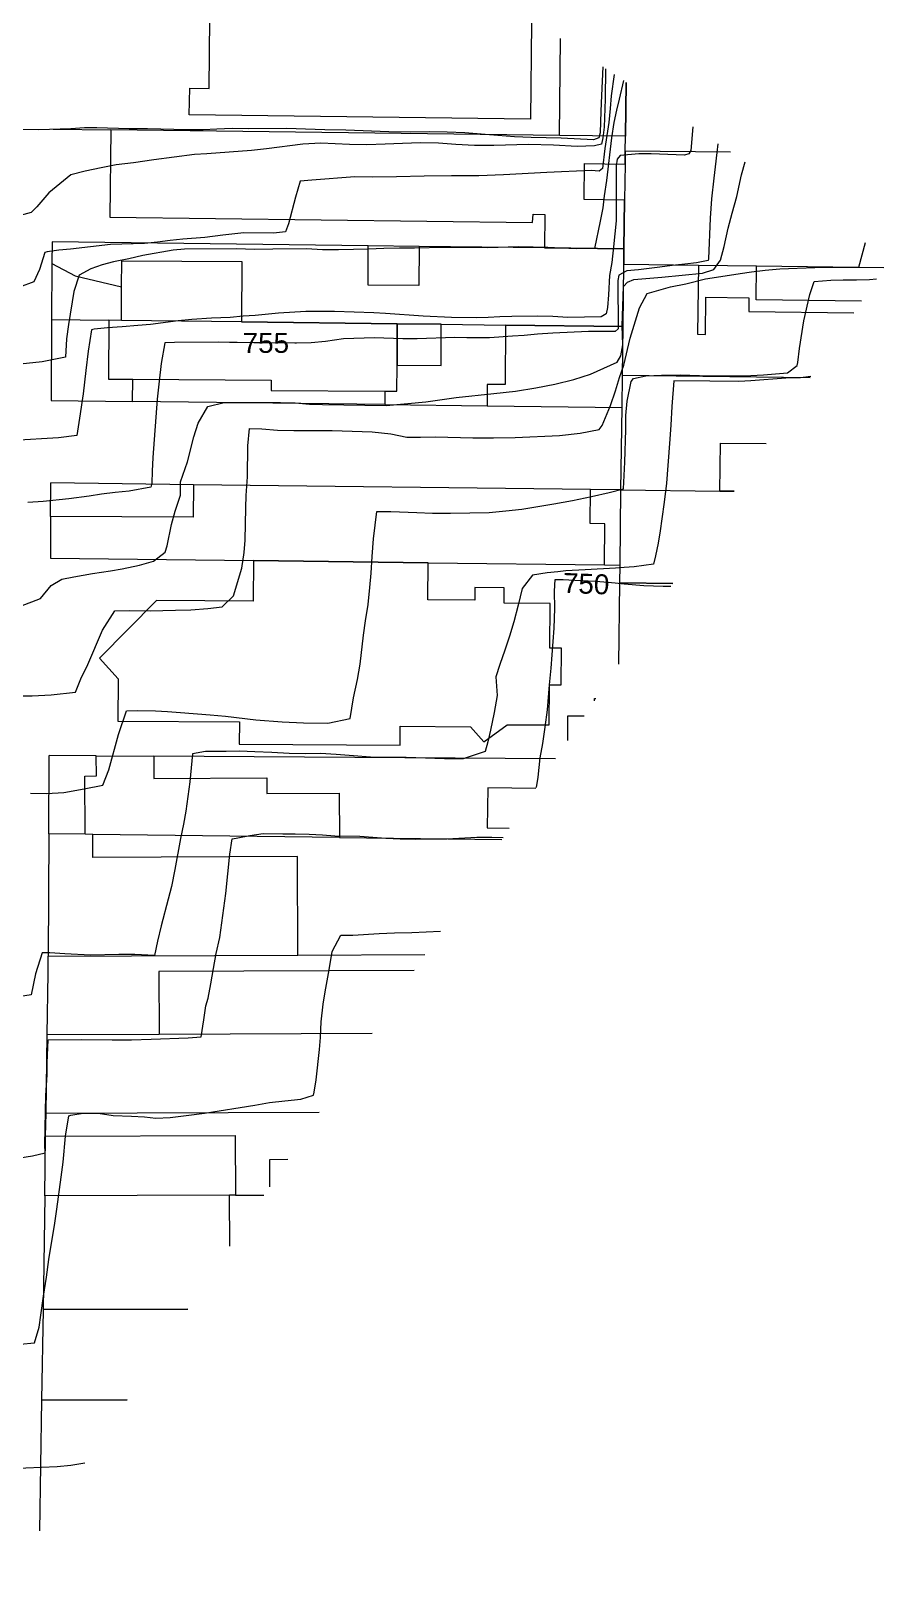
# Model space of a CAD drawing. Header units: metres. Extents: x 322294 to 7190115, y 7390841 to 10157759.
# Drawn here: x 324063.3 to 324138.2, y 7393684.5 to 7393821 of the extents above; entities that cross this region are included whole.
import ezdxf
from ezdxf.enums import TextEntityAlignment as Align

# ---------------------------------------------------------------- set-up
doc = ezdxf.new("R2010")
doc.units = ezdxf.units.M
for name, color, linetype, lineweight in [('206_MURO_E_MURO_ARRIMO', 7, 'Continuous', 18), ('214_PROJ_BEIRAL_EDIF', 10, 'Continuous', 18), ('228_CONST_FUND_RUINA_E_TOP', 10, 'Continuous', 18), ('600_CURVA_MESTRA', 14, 'Continuous', 18), ('602_CURVA_MESTRA_TOP', 24, 'Continuous', 18), ('604_CURVA_INTERM', 7, 'Continuous', 18), ('624_SEGM_CURVA_MESTRA', 14, 'Continuous', 18), ('626_SEGM_CURVA_INTERM', 7, 'Continuous', 18)]:
    doc.layers.add(name, color=color, linetype=linetype, lineweight=lineweight)
doc.styles.add('Style-Arial', font='arial.ttf', dxfattribs={"height": 1.75})

msp = doc.modelspace()

# ---------------------------------------------------------------- linework, layer by layer
at = {"layer": '206_MURO_E_MURO_ARRIMO'}
for p, q in [((324065.139, 7393800.572), (324065.111, 7393795.648)), ((324065.111, 7393795.648), (324065.072, 7393788.542)), ((324065.02, 7393778.355), (324065.036, 7393781.292)), ((324064.868, 7393750.475), (324064.904, 7393757.365)), ((324064.804, 7393738.241), (324064.812, 7393739.731)), ((324064.722, 7393732.853), (324064.804, 7393738.241)), ((324064.586, 7393723.915), (324064.617, 7393725.92))]:
    msp.add_line(p, q, dxfattribs=at)
for points in [[(324065.249, 7393812.355), (324070.308, 7393812.293)], [(324097.383, 7393802.071), (324092.921, 7393802.126)], [(324136.236, 7393797.259), (324126.982, 7393797.375), (324127.018, 7393800.351)], [(324065.111, 7393795.648), (324070.144, 7393795.587)], [(324065.072, 7393788.542), (324072.224, 7393788.455)], [(324094.377, 7393788.183), (324103.363, 7393788.072)], [(324115.118, 7393780.678), (324115.207, 7393787.927)], [(324077.56, 7393781.139), (324065.036, 7393781.292)], [(324115.118, 7393780.678), (324112.44, 7393780.711)], [(324113.675, 7393774.094), (324115.037, 7393774.077)], [(324069.037, 7393757.338), (324064.904, 7393757.365)], [(324109.38, 7393757.076), (324074.087, 7393757.305)], [(324090.388, 7393750.164), (324104.644, 7393749.99)], [(324086.742, 7393739.82), (324097.877, 7393739.865)], [(324081.247, 7393718.737), (324083.762, 7393718.747)]]:
    msp.add_lwpolyline(points, dxfattribs=at)
at = {"layer": '214_PROJ_BEIRAL_EDIF'}
for points in [[(324079.019, 7393822.084), (324103.624, 7393821.785), (324107.265, 7393821.741), (324107.161, 7393813.242), (324077.204, 7393813.615), (324077.24, 7393815.967), (324078.948, 7393815.948)], [(324115.431, 7393806.139), (324111.874, 7393806.18), (324111.917, 7393809.338), (324115.47, 7393809.295), (324115.484, 7393810.443), (324115.5, 7393811.741), (324109.708, 7393811.812), (324070.308, 7393812.293), (324070.212, 7393804.636), (324107.349, 7393804.177), (324107.397, 7393804.884), (324108.434, 7393804.876), (324108.393, 7393801.935), (324115.378, 7393801.849)], [(324092.921, 7393802.126), (324065.149, 7393802.468), (324065.139, 7393800.572), (324067.191, 7393799.468), (324071.252, 7393798.528), (324071.266, 7393800.797), (324081.816, 7393800.73), (324081.781, 7393795.444), (324095.465, 7393795.277), (324099.336, 7393795.23), (324104.974, 7393795.161), (324115.295, 7393795.035), (324115.362, 7393800.493), (324115.378, 7393801.849), (324108.393, 7393801.935), (324097.383, 7393802.071), (324097.358, 7393798.623), (324092.901, 7393798.648)], [(324081.781, 7393795.444), (324071.234, 7393795.573), (324071.252, 7393798.528), (324071.266, 7393800.797), (324081.816, 7393800.73)], [(324072.241, 7393790.397), (324084.405, 7393790.323), (324084.402, 7393789.416), (324094.384, 7393789.352), (324095.435, 7393789.345), (324095.446, 7393791.642), (324095.465, 7393795.277), (324081.781, 7393795.444), (324071.234, 7393795.573), (324070.144, 7393795.587), (324070.111, 7393790.41)], [(324099.336, 7393795.23), (324095.465, 7393795.277), (324095.446, 7393791.642), (324099.314, 7393791.608)], [(324104.974, 7393795.161), (324104.943, 7393789.932), (324103.378, 7393789.95), (324103.363, 7393788.072), (324115.207, 7393787.927), (324115.242, 7393790.717), (324115.295, 7393795.035)], [(324072.224, 7393788.455), (324072.241, 7393790.397), (324084.405, 7393790.323), (324084.402, 7393789.416), (324094.384, 7393789.352), (324094.377, 7393788.183)], [(324082.839, 7393774.476), (324098.18, 7393774.286), (324113.675, 7393774.094), (324113.697, 7393777.712), (324112.415, 7393777.717), (324112.44, 7393780.711), (324077.56, 7393781.139), (324077.54, 7393778.274), (324065.02, 7393778.355), (324065.001, 7393774.697)], [(324098.18, 7393774.286), (324082.839, 7393774.476), (324082.818, 7393770.921), (324074.333, 7393770.979), (324069.305, 7393765.89), (324070.941, 7393764.102), (324070.915, 7393760.385), (324081.601, 7393760.322), (324081.587, 7393758.356), (324095.718, 7393758.259), (324095.723, 7393759.929), (324101.888, 7393759.885), (324103.083, 7393758.569), (324105.114, 7393760.062), (324108.808, 7393760.04), (324108.832, 7393763.576), (324109.877, 7393763.562), (324109.905, 7393766.768), (324108.881, 7393766.779), (324108.902, 7393770.717), (324104.855, 7393770.739), (324104.862, 7393772.093), (324102.285, 7393772.101), (324102.282, 7393771), (324098.155, 7393771.028)], [(324069.037, 7393757.338), (324074.087, 7393757.305), (324074.087, 7393755.338), (324084.012, 7393755.384), (324084.014, 7393754.025), (324090.374, 7393754.054), (324090.388, 7393750.164), (324068.723, 7393750.428), (324068.046, 7393750.437), (324068.026, 7393755.552), (324069.047, 7393755.556)], [(324068.723, 7393750.428), (324068.046, 7393750.437), (324064.868, 7393750.475), (324064.812, 7393739.731), (324086.742, 7393739.82), (324086.704, 7393748.471), (324068.727, 7393748.403)], [(324081.247, 7393718.737), (324080.744, 7393718.735), (324064.507, 7393718.671), (324064.586, 7393723.915), (324081.226, 7393723.977)]]:
    msp.add_lwpolyline(points, close=True, dxfattribs=at)
for points in [[(324109.708, 7393811.812), (324109.808, 7393820.314)], [(324115.558, 7393816.471), (324115.5, 7393811.741), (324109.708, 7393811.812)], [(324124.746, 7393810.33), (324115.484, 7393810.443), (324115.5, 7393811.741), (324115.558, 7393816.471)], [(324124.746, 7393810.33), (324115.484, 7393810.443), (324115.47, 7393809.295), (324115.431, 7393806.139), (324115.378, 7393801.849), (324115.362, 7393800.493), (324121.926, 7393800.413), (324127.018, 7393800.351), (324138.211, 7393800.214)], [(324131.728, 7393790.515), (324115.242, 7393790.717), (324115.295, 7393795.035), (324115.362, 7393800.493), (324121.926, 7393800.413)], [(324121.926, 7393800.413), (324121.85, 7393794.346), (324122.535, 7393794.337), (324122.575, 7393797.595), (324126.352, 7393797.552), (324126.345, 7393796.357), (324135.556, 7393796.242)], [(324123.802, 7393780.571), (324123.854, 7393784.8), (324127.876, 7393784.75)], [(324119.659, 7393772.456), (324115.018, 7393772.513), (324115.037, 7393774.077), (324115.118, 7393780.678), (324123.802, 7393780.571), (324125.072, 7393780.556)], [(324125.072, 7393780.556), (324123.802, 7393780.571)], [(324114.931, 7393765.382), (324115.018, 7393772.513), (324119.659, 7393772.456)], [(324112.784, 7393762.17), (324112.785, 7393762.357), (324112.908, 7393762.356)], [(324110.444, 7393758.669), (324110.458, 7393760.836), (324111.887, 7393760.828)], [(324096.952, 7393738.482), (324074.522, 7393738.393), (324074.548, 7393732.893)], [(324088.621, 7393726.016), (324064.617, 7393725.92), (324064.722, 7393732.853), (324074.548, 7393732.893)], [(324074.548, 7393732.893), (324093.268, 7393732.969)], [(324074.548, 7393732.893), (324093.268, 7393732.969)], [(324085.845, 7393721.862), (324084.233, 7393721.855), (324084.242, 7393719.464)], [(324064.507, 7393718.671), (324064.355, 7393708.687), (324077.074, 7393708.738)], [(324080.76, 7393714.254), (324080.744, 7393718.735), (324064.507, 7393718.671)], [(324077.074, 7393708.738), (324064.355, 7393708.687), (324064.234, 7393700.731), (324071.741, 7393700.76)], [(324071.741, 7393700.76), (324064.234, 7393700.731), (324064.06, 7393689.267)]]:
    msp.add_lwpolyline(points, dxfattribs=at)
at = {"layer": '228_CONST_FUND_RUINA_E_TOP'}
msp.add_lwpolyline([(324107.632, 7393754.461), (324103.417, 7393754.509), (324103.371, 7393751.012), (324105.309, 7393750.985)], dxfattribs=at)
at = {"layer": '600_CURVA_MESTRA'}
for points, elevation in [([(324113.513, 7393817.838), (324113.42, 7393815.316), (324113.35, 7393813.958), (324113.288, 7393812.029), (324113.178, 7393811.602), (324112.711, 7393811.415), (324109.868, 7393811.567), (324107.24, 7393811.624), (324105.759, 7393811.693), (324102.845, 7393811.933), (324101.395, 7393812.029), (324099.862, 7393812.11), (324098.284, 7393812.125), (324096.589, 7393812.111), (324094.729, 7393812.138), (324090.955, 7393812.275), (324089.114, 7393812.313), (324087.412, 7393812.376), (324085.773, 7393812.409), (324082.425, 7393812.388), (324080.964, 7393812.432), (324079.623, 7393812.369), (324078.429, 7393812.29), (324077.018, 7393812.3), (324073.532, 7393812.398), (324071.932, 7393812.38), (324069.087, 7393812.475), (324067.997, 7393812.494), (324066.809, 7393812.388), (324063.978, 7393812.291), (324061.835, 7393812.336)], 760), ([(324123.63, 7393811.077), (324123.527, 7393810.303), (324123.394, 7393809.049), (324123.264, 7393808.046), (324123.077, 7393806.235), (324122.959, 7393804.558), (324122.799, 7393800.982), (324122.783, 7393800.835), (324121.743, 7393800.627), (324120.723, 7393800.501), (324119.601, 7393800.385), (324118.515, 7393800.233), (324116.642, 7393800.013), (324115.645, 7393799.921), (324114.921, 7393799.53), (324114.844, 7393799.077), (324114.878, 7393794.821), (324114.601, 7393794.581), (324112.265, 7393794.6), (324109.145, 7393794.435), (324107.787, 7393794.347), (324106.604, 7393794.249), (324105.58, 7393794.187), (324103.565, 7393794.041), (324101.565, 7393794.042), (324100.53, 7393794.072), (324097.214, 7393793.957), (324095.969, 7393793.962), (324093.474, 7393794.036), (324090.74, 7393793.957), (324089.151, 7393793.726), (324087.901, 7393793.6), (324086.611, 7393793.575), (324086.478, 7393793.576)], 755), ([(324081.393, 7393793.619), (324080.745, 7393793.632), (324079.739, 7393793.667), (324075.899, 7393793.62), (324075.042, 7393793.589), (324074.733, 7393791.776), (324074.544, 7393790.245), (324074.39, 7393788.641), (324073.994, 7393783.517), (324073.934, 7393782.334), (324073.909, 7393781.272), (324073.838, 7393780.92), (324071.931, 7393780.579), (324070.687, 7393780.462), (324069.492, 7393780.311), (324068.402, 7393780.136), (324066.629, 7393779.885), (324064.374, 7393779.673), (324063.02, 7393779.571)], 755), ([(324107.696, 7393754.557), (324107.842, 7393755.464), (324108.03, 7393757.154), (324108.243, 7393758.402), (324108.462, 7393759.853), (324108.662, 7393761.364), (324108.851, 7393763.551), (324108.998, 7393765.038), (324109.234, 7393768.549), (324109.295, 7393770.266), (324109.276, 7393771.794), (324109.331, 7393772.811), (324109.538, 7393772.814)], 750), ([(324114.596, 7393772.513), (324115.387, 7393772.431), (324117.119, 7393772.286), (324118.835, 7393772.225), (324119.501, 7393772.22)], 750)]:
    msp.add_lwpolyline(points, dxfattribs=dict(at, elevation=elevation))
at = {"layer": '600_CURVA_MESTRA', "elevation": 750, "flags": 128}
msp.add_lwpolyline([(324061.394, 7393721.874), (324063.434, 7393722.183), (324064.539, 7393722.468), (324064.512, 7393723.153), (324064.566, 7393726.098), (324064.598, 7393727.507), (324064.708, 7393729.311), (324064.729, 7393730.351), (324064.806, 7393732.372), (324067.727, 7393732.406), (324070.434, 7393732.394), (324072.131, 7393732.394), (324073.843, 7393732.433), (324077.098, 7393732.565), (324078.256, 7393732.645), (324078.478, 7393734.154), (324078.669, 7393735.369), (324078.858, 7393736.051), (324079.099, 7393737.305), (324079.321, 7393738.655), (324079.571, 7393739.975), (324079.87, 7393741.383), (324080.072, 7393742.651), (324080.408, 7393745.246), (324080.752, 7393748.683), (324080.955, 7393750.023), (324081.314, 7393750.105), (324082.518, 7393750.322), (324083.702, 7393750.493), (324085.426, 7393750.462), (324086.511, 7393750.47), (324087.737, 7393750.454), (324088.907, 7393750.392), (324089.979, 7393750.312), (324092.167, 7393750.267), (324094.458, 7393750.09), (324095.722, 7393750.024), (324097.076, 7393750.017), (324099.811, 7393750.046), (324102.442, 7393750.17), (324103.779, 7393750.175), (324104.756, 7393750.158)], dxfattribs=at)
at = {"layer": '604_CURVA_INTERM', "flags": 128}
for points, elevation in [([(324115.327, 7393816.626), (324114.945, 7393815.01), (324114.718, 7393814.026), (324114.496, 7393812.941), (324114.277, 7393811.613), (324113.84, 7393807.863), (324113.639, 7393806.509), (324113.514, 7393805.443), (324113.3, 7393804.281), (324112.789, 7393801.891), (324111.183, 7393801.864), (324109.874, 7393801.901), (324108.682, 7393801.966), (324106.103, 7393802.024), (324103.436, 7393801.937), (324100.874, 7393801.984), (324099.59, 7393801.967), (324096.99, 7393801.907), (324095.664, 7393801.918), (324094.288, 7393801.892), (324092.95, 7393801.815), (324090.3, 7393801.752), (324088.903, 7393801.764), (324087.492, 7393801.846), (324084.538, 7393801.835), (324082.954, 7393801.805), (324081.32, 7393801.846), (324076.793, 7393801.821), (324075.794, 7393801.743), (324073.122, 7393801.258), (324071.887, 7393800.978), (324070.543, 7393800.698), (324069.547, 7393800.448), (324068.555, 7393800.097), (324067.516, 7393799.536), (324067.057, 7393798.105), (324066.603, 7393795.216), (324066.423, 7393793.945), (324066.344, 7393792.326), (324064.289, 7393791.928), (324061.789, 7393791.679)], 757), ([(324121.414, 7393812.558), (324121.255, 7393810.493), (324121.081, 7393810.185), (324120.707, 7393810.091), (324117.759, 7393810.184), (324116.68, 7393810.184), (324115.041, 7393810.05), (324114.779, 7393809.724), (324114.702, 7393809.139), (324114.682, 7393807.589), (324114.705, 7393805.96), (324114.69, 7393804.31), (324114.469, 7393802.024), (324114.299, 7393800.662), (324114.12, 7393799.499), (324114.034, 7393797.8), (324113.928, 7393796.709), (324113.81, 7393796.147), (324113.39, 7393795.878), (324110.461, 7393795.824), (324109.12, 7393795.919), (324107.8, 7393795.939), (324105.517, 7393795.916), (324104.465, 7393795.885), (324103.443, 7393795.81), (324102.397, 7393795.787), (324100.223, 7393795.835), (324097.756, 7393795.95), (324094.422, 7393796.162), (324093.416, 7393796.233), (324089.959, 7393796.336), (324088.711, 7393796.355), (324087.446, 7393796.349), (324085.047, 7393796.211), (324083, 7393796.002), (324081.921, 7393795.93), (324080.796, 7393795.828), (324079.161, 7393795.76), (324077.418, 7393795.658), (324076.213, 7393795.527), (324073.809, 7393795.222), (324072.687, 7393795.106), (324071.299, 7393794.991), (324070.011, 7393794.916), (324068.847, 7393794.793), (324068.625, 7393794.751), (324068.334, 7393792.877), (324068.118, 7393791.182), (324067.878, 7393789.116), (324067.545, 7393786.968), (324067.331, 7393785.454), (324065.726, 7393785.269), (324061.768, 7393785.024)], 756), ([(324062.389, 7393770.462), (324064.145, 7393771.149), (324065.056, 7393772.283), (324066.011, 7393772.828), (324067.063, 7393773.053), (324068.697, 7393773.351), (324070.29, 7393773.569), (324071.293, 7393773.742), (324072.826, 7393774.085), (324074.065, 7393774.424), (324075.087, 7393775.226), (324075.266, 7393775.771), (324075.645, 7393777.632), (324075.971, 7393778.815), (324076.42, 7393780.23), (324076.426, 7393781.389), (324077.034, 7393783.142), (324077.615, 7393785.351), (324077.98, 7393786.556), (324078.817, 7393788.007), (324080.255, 7393788.354), (324083.989, 7393788.353), (324085.209, 7393788.365), (324086.504, 7393788.326), (324087.768, 7393788.224), (324088.899, 7393788.176), (324094.495, 7393788.098), (324097.98, 7393788.425), (324100.637, 7393788.798), (324103.945, 7393789.149), (324105.848, 7393789.36), (324107.638, 7393789.637), (324109.303, 7393789.962), (324110.965, 7393790.387), (324112.432, 7393790.848), (324114.78, 7393791.893), (324115.09, 7393792.458), (324115.28, 7393793.416), (324115.221, 7393795.089), (324115.336, 7393798.546), (324115.679, 7393798.933), (324116.254, 7393799.164), (324118.692, 7393799.36), (324122.288, 7393799.707), (324123.286, 7393800.03), (324123.871, 7393800.865), (324124.18, 7393802.06), (324124.542, 7393803.667), (324124.884, 7393804.996), (324125.282, 7393806.445), (324125.709, 7393808.358), (324126.015, 7393809.482)], 754), ([(324061.696, 7393762.597), (324063.396, 7393762.594), (324065.073, 7393762.669), (324067.198, 7393762.922), (324067.69, 7393764.1), (324068.283, 7393765.354), (324069.568, 7393768.377), (324070.669, 7393770.072), (324071.97, 7393770.077), (324073.758, 7393770.051), (324075.978, 7393770.106), (324077.329, 7393770.149), (324078.837, 7393770.28), (324080.084, 7393770.419), (324081.073, 7393771.366), (324081.826, 7393773.808), (324082.013, 7393775.195), (324082.116, 7393776.264), (324082.155, 7393779.099), (324082.205, 7393780.18), (324082.307, 7393781.832), (324082.339, 7393784.549), (324082.487, 7393786.073), (324083.579, 7393786.04), (324084.942, 7393785.941), (324086.395, 7393785.903), (324089.763, 7393785.899), (324091.52, 7393785.845), (324093.253, 7393785.773), (324094.89, 7393785.596), (324096.309, 7393785.315), (324097.505, 7393785.307), (324098.836, 7393785.34), (324102.106, 7393785.245), (324103.925, 7393785.247), (324105.815, 7393785.297), (324109.703, 7393785.469), (324111.544, 7393785.661), (324113.207, 7393786), (324113.459, 7393786.349), (324114.186, 7393788.082), (324114.638, 7393789.396), (324114.997, 7393790.557), (324115.355, 7393791.645), (324115.927, 7393794.017), (324116.738, 7393796.686), (324117.428, 7393797.923), (324118.024, 7393798.12), (324119.46, 7393798.518), (324120.806, 7393798.783), (324122.529, 7393799.227), (324123.882, 7393799.415), (324125.572, 7393799.687), (324126.581, 7393799.832), (324127.77, 7393799.975), (324129.07, 7393800.102), (324132.15, 7393800.209), (324133.782, 7393800.255), (324136.009, 7393800.231), (324136.578, 7393802.423)], 753), ([(324063.252, 7393754.036), (324064.653, 7393754.009), (324066.18, 7393754.114), (324067.976, 7393754.435), (324069.619, 7393754.763), (324070.147, 7393756.099), (324070.983, 7393759.211), (324071.676, 7393761.283), (324072.669, 7393761.317), (324074.236, 7393761.286), (324075.275, 7393761.228), (324076.425, 7393761.119), (324079.03, 7393760.921), (324080.39, 7393760.801), (324083.06, 7393760.486), (324085.346, 7393760.301), (324087.225, 7393760.213), (324089.377, 7393760.205), (324091.341, 7393760.593), (324091.625, 7393762.423), (324091.971, 7393764.041), (324092.204, 7393765.372), (324092.504, 7393767.931), (324092.678, 7393769.193), (324092.899, 7393770.63), (324093.057, 7393772.098), (324093.173, 7393773.364), (324093.256, 7393774.847), (324093.384, 7393776.396), (324093.67, 7393778.794), (324094.916, 7393778.789), (324097.192, 7393778.696), (324098.553, 7393778.648), (324100.137, 7393778.641), (324101.832, 7393778.656), (324103.527, 7393778.706), (324105.007, 7393778.831), (324106.399, 7393779.004), (324109.22, 7393779.459), (324110.849, 7393779.748), (324112.54, 7393780.092), (324114.087, 7393780.439), (324115.339, 7393780.78), (324115.458, 7393783.111), (324115.548, 7393785.984), (324115.553, 7393787.229), (324115.672, 7393788.481), (324116.022, 7393790.194), (324116.202, 7393790.458), (324117.307, 7393790.707), (324118.672, 7393790.753), (324120.306, 7393790.785), (324122.009, 7393790.721), (324123.539, 7393790.69), (324126.527, 7393790.715), (324127.623, 7393790.776), (324129.753, 7393790.965), (324130.591, 7393791.603), (324130.647, 7393791.88), (324130.801, 7393793.095), (324131.18, 7393795.54), (324131.695, 7393797.83), (324132.092, 7393798.976), (324133.55, 7393799.104), (324134.638, 7393799.134), (324135.797, 7393799.127), (324136.955, 7393799.171), (324137.545, 7393799.218)], 752), ([(324062.341, 7393705.643), (324063.613, 7393705.765), (324064.002, 7393707.147), (324064.174, 7393708.193), (324064.395, 7393709.86), (324064.65, 7393711.541), (324064.858, 7393713.083), (324065.388, 7393716.296), (324065.573, 7393717.503), (324065.953, 7393720.322), (324066.131, 7393721.643), (324066.322, 7393723.937), (324066.633, 7393725.7), (324066.786, 7393725.764), (324067.873, 7393725.953), (324069.207, 7393725.936), (324070.519, 7393725.727), (324072.117, 7393725.687), (324073.264, 7393725.628), (324074.258, 7393725.504), (324075.513, 7393725.566), (324076.921, 7393725.728), (324078.536, 7393725.943), (324082.966, 7393726.64), (324084.253, 7393726.873), (324085.603, 7393727.038), (324086.989, 7393727.167), (324088.123, 7393727.53), (324088.184, 7393727.779), (324088.356, 7393728.861), (324088.641, 7393731.54), (324088.726, 7393732.584), (324088.777, 7393733.968), (324088.961, 7393735.527), (324089.122, 7393736.593), (324089.48, 7393738.53), (324089.742, 7393740.132), (324090.515, 7393741.578), (324091.552, 7393741.571), (324093.876, 7393741.724), (324095.233, 7393741.775), (324096.753, 7393741.8), (324099.261, 7393741.936)], 749), ([(324068.026, 7393695.202), (324066.785, 7393695.007), (324065.583, 7393694.897), (324062.832, 7393694.758), (324061.562, 7393694.744), (324060.722, 7393694.758), (324051.366, 7393693.791), (324050.551, 7393693.574), (324049.924, 7393692.695), (324049.404, 7393691.706), (324048.873, 7393690.773), (324047.703, 7393689.259), (324046.549, 7393688.037), (324045.616, 7393687.259), (324044.385, 7393686.648), (324043.304, 7393686.273), (324042.089, 7393685.881), (324041.875, 7393685.35), (324041.472, 7393684.308)], 748)]:
    msp.add_lwpolyline(points, dxfattribs=dict(at, elevation=elevation))
at = {"layer": '604_CURVA_INTERM'}
for points, elevation in [([(324113.759, 7393817.673), (324113.725, 7393814.994), (324113.632, 7393812.532), (324113.531, 7393811.591), (324113.4, 7393811.059), (324112.784, 7393810.898), (324111.272, 7393810.847), (324109.201, 7393810.945), (324106.996, 7393811.003), (324103.938, 7393810.928), (324102.246, 7393810.936), (324100.619, 7393811.021), (324099.093, 7393811.146), (324097.523, 7393811.156), (324095.936, 7393811.104), (324094.395, 7393811.032), (324092.797, 7393811), (324091.286, 7393811.006), (324088.768, 7393811.119), (324087.186, 7393811.04), (324083.989, 7393810.637), (324082.678, 7393810.493), (324078.746, 7393810.206), (324077.661, 7393810.126), (324074.101, 7393809.656), (324072.301, 7393809.399), (324070.773, 7393809.222), (324069.466, 7393808.978), (324068.048, 7393808.677), (324066.812, 7393808.36), (324064.852, 7393806.757), (324063.805, 7393805.548), (324063.318, 7393805.033), (324061.82, 7393804.64)], 759), ([(324114.509, 7393817.173), (324114.252, 7393815.291), (324114.171, 7393814.183), (324114.05, 7393812.944), (324113.693, 7393810.655), (324113.479, 7393808.906), (324113.19, 7393808.684), (324112.499, 7393808.723), (324108.601, 7393808.569), (324104.787, 7393808.346), (324102.628, 7393808.274), (324100.226, 7393808.272), (324097.837, 7393808.236), (324095.398, 7393808.163), (324093.279, 7393808.148), (324091.754, 7393808.187), (324087.95, 7393807.873), (324086.931, 7393807.784), (324086.541, 7393806.402), (324085.917, 7393804.041), (324085.661, 7393803.332), (324084.592, 7393803.24), (324081.993, 7393803.252), (324080.152, 7393803.059), (324078.563, 7393802.863), (324076.644, 7393802.7), (324075.522, 7393802.584), (324074.405, 7393802.44), (324073.274, 7393802.33), (324070.286, 7393802.233), (324066.772, 7393801.829), (324065.731, 7393801.742), (324064.733, 7393801.578), (324064.521, 7393801.517), (324064.033, 7393800.045), (324063.556, 7393798.941), (324062.295, 7393798.49)], 758), ([(324131.803, 7393790.627), (324130.885, 7393790.529), (324129.603, 7393790.498), (324126.521, 7393790.247), (324125.464, 7393790.208), (324122.906, 7393790.227), (324119.748, 7393790.27), (324119.588, 7393788.004), (324119.503, 7393786.376), (324119.39, 7393784.744), (324119.124, 7393781.278), (324118.905, 7393779.597), (324118.692, 7393778.155), (324118.554, 7393777.086), (324118.379, 7393776.017), (324118.151, 7393774.889), (324117.975, 7393774.172), (324116.263, 7393773.939), (324114.945, 7393773.837), (324114.645, 7393773.82)], 751), ([(324109.563, 7393773.493), (324108.626, 7393773.392), (324107.359, 7393773.206), (324106.431, 7393772.011), (324106.096, 7393770.568), (324105.694, 7393769.097), (324105.32, 7393767.826), (324104.91, 7393766.592), (324104.472, 7393765.352), (324104.128, 7393764.266), (324104.232, 7393762.631), (324103.974, 7393761.123), (324103.659, 7393759.568), (324103.419, 7393758.545), (324103.194, 7393757.705), (324101.266, 7393757.05), (324099.616, 7393757.066), (324096.25, 7393757.179), (324093.13, 7393757.208), (324091.615, 7393757.313), (324090.113, 7393757.458), (324088.719, 7393757.528), (324087.384, 7393757.51), (324085.973, 7393757.52), (324084.451, 7393757.617), (324082.949, 7393757.689), (324081.61, 7393757.734), (324080.428, 7393757.708), (324078.616, 7393757.701), (324077.493, 7393757.513), (324077.242, 7393755.042), (324076.893, 7393752.481), (324076.698, 7393751.329), (324076.437, 7393750.065), (324075.93, 7393747.345), (324075.628, 7393745.843), (324075.361, 7393744.728), (324074.732, 7393742.396), (324074.401, 7393741.046), (324074.146, 7393739.79), (324072.425, 7393739.879), (324071.016, 7393739.875), (324068.536, 7393739.83), (324066.273, 7393739.925), (324064.94, 7393740.015), (324064.283, 7393740.029), (324063.702, 7393738.172), (324063.312, 7393736.33), (324061.47, 7393736.058)], 751)]:
    msp.add_lwpolyline(points, dxfattribs=dict(at, elevation=elevation))
at = {"layer": '624_SEGM_CURVA_MESTRA'}
for points, elevation in [([(324086.478, 7393793.576), (324084.04, 7393793.592), (324082.875, 7393793.59), (324081.393, 7393793.619)], 755), ([(324109.538, 7393772.814), (324110.041, 7393772.822), (324111.557, 7393772.716), (324112.905, 7393772.665), (324113.949, 7393772.58), (324114.596, 7393772.513)], 750)]:
    msp.add_lwpolyline(points, dxfattribs=dict(at, elevation=elevation))
at = {"layer": '626_SEGM_CURVA_INTERM', "elevation": 751}
msp.add_lwpolyline([(324114.645, 7393773.82), (324111.977, 7393773.665), (324110.276, 7393773.57), (324109.563, 7393773.493)], dxfattribs=at)

# ---------------------------------------------------------------- texts
at = {"layer": '602_CURVA_MESTRA_TOP', "style": 'Style-Arial'}
for s, rotation, p in [('755', 0.07735, (324083.927, 7393793.592)), ('750', 357.84447, (324112.059, 7393772.442))]:
    msp.add_text(s, height=1.75, rotation=rotation, dxfattribs=at).set_placement(p, align=Align.MIDDLE_CENTER)

doc.saveas('drawing.dxf')
